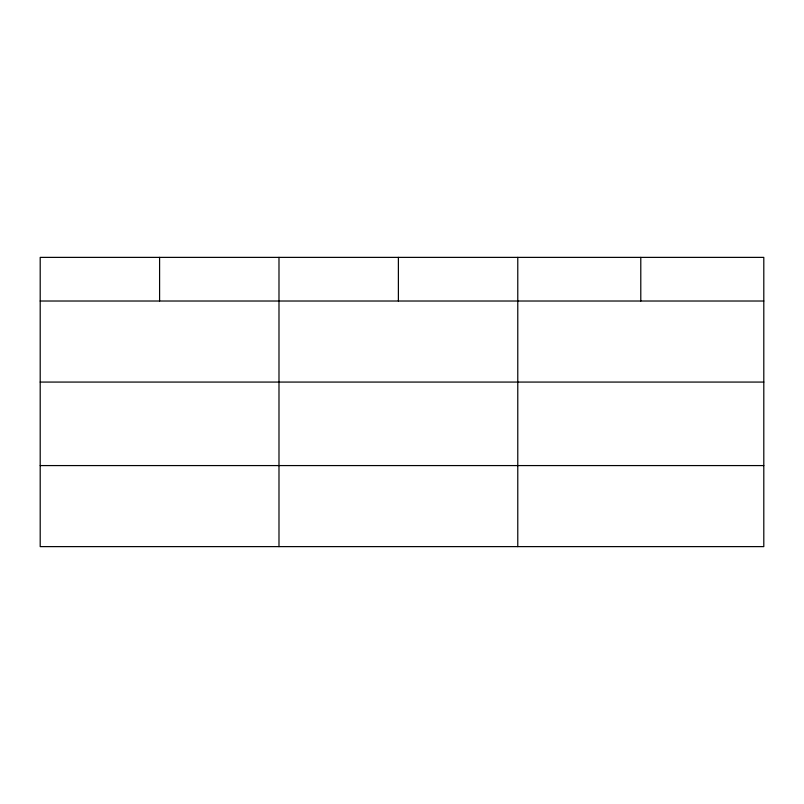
<?xml version="1.0" encoding="UTF-8"?>
<svg xmlns="http://www.w3.org/2000/svg" width="804" height="804" viewBox="0 0 804 804"><rect width="100%" height="100%" fill="white"/><g stroke="black" fill="none" stroke-linecap="round" stroke-linejoin="round"><path stroke-width="1.21" d="M763.8 382.071L763.8 257.38L40.2 257.38L40.2 546.619L763.8 546.619L763.8 382.071L40.2 382.071M40.2 301.018L763.8 301.018M40.2 465.576L763.8 465.576M640.788 257.38L640.788 301.018M517.776 257.38L517.776 546.619M398.382 257.38L398.382 301.018M278.988 257.38L278.988 546.619M159.594 257.38L159.594 301.018"/></g></svg>
